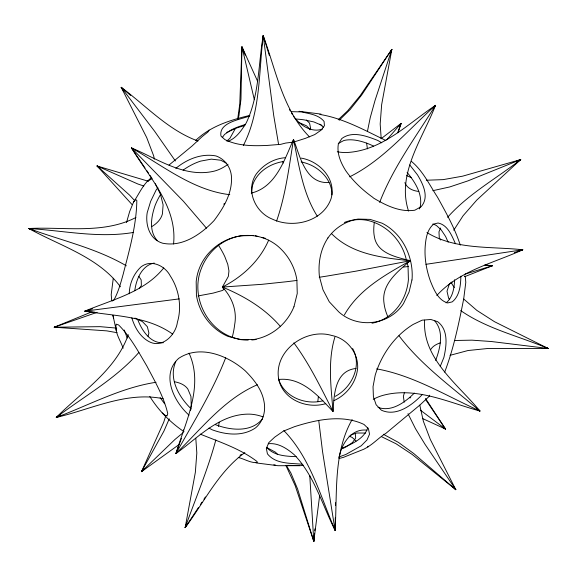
<?xml version="1.0" encoding="UTF-8"?>
<svg xmlns="http://www.w3.org/2000/svg" width="577" height="577" viewBox="0 0 577 577"><rect width="100%" height="100%" fill="white"/><g stroke="black" fill="none" stroke-linecap="round" stroke-linejoin="round"><path stroke-width="0.87" d="M257.566 81.177L241.943 46.802L240.962 99.172L238.943 115.66L238.02 118.912M268.262 443.735C278.309 442.638 287.223 448.661 294.465 454.936C314.508 475.946 322.197 504.868 335.057 530.198L335.287 517.771M335.518 505.344L335.569 502.682M293.448 141.228L293.513 139.439C300.026 156.05 305.435 184.113 328.977 182.52M245.29 55.103L241.943 46.802L239.765 104.127L237.71 119.021M283.855 430.586C310.404 457.994 320.343 496.097 335.057 530.198C337.422 493.782 333.145 454.445 351.256 421.138A49.334 41.876 -57.5 0 1 352.15 419.609M183.508 429.858L183.609 431.019M173.554 244.006C177.485 207.006 149.162 177.254 131.506 147.957C157.622 158.704 184.618 178.286 214.377 171.102A49.334 37.317 -73.2 0 0 228.074 164.229M460.872 276.181C460.691 285.081 459.732 295.886 452.245 301.865L447.723 302.954C438.455 300.408 434.178 290.346 430.86 282.211L430.622 281.684C425.992 269.026 423.843 255.359 425.653 241.943C426.446 235.257 428.365 228.506 433.702 224.064L438.051 223.003C447.766 224.864 451.87 235.791 455.455 243.761M454.618 279.78C454.229 288.01 452.858 297.4 446.071 302.889M113.272 278.28L111.21 294.587L111.628 299.679L112.255 301.107M134.773 290.758C136.186 279.484 141.791 265.391 154.21 263.062M129.241 293.765C129.486 283.725 133.561 273.866 140.939 266.963C150.972 258.936 165.029 265.687 170.323 276.008C179.05 289.322 182.022 306.892 177.399 322.233C175.79 334.819 162.368 348.796 149.082 341.634C140.074 336.889 134.665 327.354 131.816 317.884M309.474 136.886C282.658 109.63 275.957 70.185 263.206 35.651C258.756 72.334 260.703 111.621 243.379 145.404M285.86 465.351L295.208 485.711L313.794 541.349L314.53 533.307M314.768 530.624L314.934 528.835M317.848 401.34L318.367 396.695M269.308 55.378L263.206 35.651C258.258 64.783 259.246 95.746 246.228 122.937C241.626 130.251 236.339 138.292 227.879 141.379M286.257 465.286L290.851 472.945L297.609 489.029L313.794 541.349L319.665 495.47M218.575 426.49L219.13 422.22M251.37 193.692L252.387 185.881A40.426 33.221 1.9 0 1 283.668 161.459M331.934 194.889C332.201 181.712 322.456 170.561 311.01 165.145A40.426 33.221 1.9 0 0 301.165 161.921M293.231 141.192L293.513 139.439C299.03 165.613 302.737 193.136 317.307 216.224M411.935 279.96L412.108 278.864C413.485 256.599 402.378 233.454 382.068 223.198L370.131 219.397L358.05 219.072C345.868 221.005 334.985 227.893 327.916 237.976C320.394 249.423 317.992 263.09 319.42 276.599L322.99 289.813L329.272 301.785L338.735 311.854C357.754 329.099 389.453 325.313 403.482 303.589L409.071 291.991L411.956 280.004M190.381 410.312L191.254 406.042L190.944 396.413L187.886 389.136A49.334 24.595 -24.9 0 0 174.47 381.765M367.39 131.614L370.239 117.65L375.043 100.412L391.833 49.384L360.034 95.869L347.671 110.827L338.252 119.684M334.869 337.105C327.57 361.346 331.032 386.835 333.044 411.56C318.72 396.32 301.735 376.759 278.431 379.515M215.834 439.934C207.814 469.873 195.553 498.463 185.167 527.616C204.208 502.214 218.524 471.604 244.85 452.62M151.275 177.853C143.125 183.847 139.259 193.764 133.626 201.9L129.645 211.593L126.486 222.621M293.967 306.726L297.256 293.433L296.866 279.744C294.667 266.235 287.476 253.995 276.866 245.384C245.961 221.424 199.786 243.357 196.18 281.749L196.432 295.438C199.368 313.304 211.319 329.251 228.045 336.42L241.013 339.709L254.219 339.442C272.2 336.377 287.115 323.488 293.945 306.762L293.945 306.762M148.065 336.304L148.895 332.987L147.359 326.705L142.432 321.605L134.867 318.057M404.491 392.324L403.373 396.399L404.232 402.14M338.98 458.088C341.216 444.398 351.177 428.105 366.979 430.19M429.677 395.195L429.18 396.341L420.063 404.903L385.934 433.32C379.392 437.243 374.293 443.013 367.794 446.915L368.047 446.237M276.563 221.114C285.759 194.737 289.055 166.868 293.513 139.439C284.418 159.779 275.943 187.049 251.348 193.093M165.924 415.339L163.731 422.176L141.509 471.654L179.166 444.478M263.134 416.919A49.334 36.034 51.9 0 0 249.69 414.142C219.88 413.558 198.257 437.568 175.913 453.601C185.412 421.931 204.128 386.301 189.061 353.167M398.043 132.696L401.087 123.399L381.159 138.66M186.003 525.063L185.167 527.616L198.517 507.421M175.79 361.584C168.203 378.606 179.05 397.286 191.333 409.006M451.481 283.581L452.015 282.023M257.385 384.736C224.064 399.053 201.258 429.036 175.913 453.601L181.445 438.347M397.704 132.717L401.087 123.399L399.212 125.31M435.621 360.459C440.309 348.198 444.29 331.443 434.575 320.718M390.903 51.88L391.833 49.384L361.678 95.003L350.152 109.522L339.218 120.218M128.289 334.71C115.768 370.384 81.797 391.797 56.294 417.423C91.123 409.353 126.536 391.127 163.14 398.729M440.251 366.366L443.879 357.466C446.54 345.738 448.697 329.957 437.647 321.692L430.846 319.485L422.155 320.163L413.19 324.411C394.718 335.67 381.419 354.617 375.201 375.194L373.031 386.684L373.413 396.81L376.132 404.744L381.325 410.168C396.522 417.128 412.411 404.939 422.465 394.372M175.819 168.383C186.89 159.187 201.46 153.172 215.978 155.941C224.597 158.949 230.439 166.789 231.391 175.79C232.776 192.552 223.746 207.67 214.067 220.573C200.94 234.363 182.296 247.483 162.252 243.126L162.072 243.018C149.472 239.123 145.238 224.547 147.2 212.682L150.64 201.387L156.093 190.093L157.903 187.648M379.644 202.412C393.139 167.373 415.765 136.98 435.491 105.346C408.062 123.766 382.039 150.619 347.037 152.508A49.334 43.16 47.5 0 1 337.264 151.78M367.83 427.773C363.993 439.054 351.638 444.03 341.555 448.452M186.241 525.135L185.167 527.616L195.343 472.383L196.822 453.024L195.798 438.253M390.759 51.865L391.833 49.384L381.657 104.617L380.178 123.976L381.202 138.747M440.619 228.002L438.967 231.817L439.299 238.142L440.778 240.025M169.241 418.844L163.947 431.055L141.509 471.654L144.091 469.195M349.612 176.843C383.337 160.053 407.91 130.099 435.491 105.346C422.833 138.3 396.233 173.944 408.545 211.067M444.694 372.1C453.702 348.429 458.83 323.509 463.728 298.72L465.79 282.413L465.372 277.321L464.745 275.893M268.68 240.119C259.664 260.984 242.427 276.845 222.397 287.065L223.926 289.43L222.426 290.491L213.158 293.109L198.012 295.943M309.95 129.839L310.642 128.534L309.582 123.153L306.322 120.002M434.192 107.69L435.491 105.346L432.909 107.827M235.265 128.693L229.927 138.285L226.754 141.076M177.089 452.253L175.913 453.601C193.079 422.984 211.665 392.944 224.713 360.236A49.334 11.439 -68 0 0 225.679 357.762M400.207 124.949L401.087 123.399L386.943 139.612M147.943 180.514L147.236 181.625L151.729 178.776M183.089 432.685L174.997 439.429L141.509 471.654L142.973 469.375M453.753 230.194L463.093 215.748L476.818 200.031L520.706 159.577L462.646 176.165L443.172 179.627L426.324 180.233M139.41 288.471L141.365 285.471L141.185 279.932L138.819 276.282M200.493 504.435L201.972 502.192M203.948 499.199L205.434 496.956M344.382 314.934C358.887 289.308 385.501 274.674 410.269 260.732C396.147 257.032 376.485 253.426 374.228 235.777A49.334 18.81 -64.3 0 1 374.343 222.26M175.913 453.601L176.93 452.116M400.07 124.884L401.087 123.399M222.239 137.658L224.518 134.448L231.024 130.056A52.442 16.502 -5.7 0 1 245.16 124.56M249.863 115.414C230.31 120.002 210.244 126.284 195.567 140.543M447.593 217.305C468.351 193.966 496.263 178.596 520.706 159.577L467.94 180.875L449.743 186.948L432.837 190.691M113.705 300.408C118.372 292.15 120.845 282.55 123.413 273.368L123.464 273.051C129.609 249.3 136.46 225.124 136.828 200.515L135.746 199.577L133.626 201.9M141.509 471.654L142.634 470.248M434.366 106.752L435.491 105.346M262.578 418.729C251.435 432.786 230.36 430.392 215.365 424.65M138.913 352.396C115.688 378.981 84.054 396.211 56.294 417.423L60.419 415.757M450.457 283.062L449.238 284.389L447.002 291.205L448.61 298.186L449.699 299.614M163.774 267.887C144.315 292.308 112.255 299.564 84.862 311.154C114.484 316.124 147.25 315.915 172.703 334.133M436.796 295.518C459.169 270.736 493.508 263.134 522.762 249.776C490.832 246.256 455.563 250.029 426.944 232.574M414.336 393.081C405.205 402.219 391.48 412.346 378.036 407.348M169.025 165.051L192.184 145.909L202.188 136.576L207.857 132.09L209.054 130.063M156.05 382.284C120.939 387.629 89.197 405.09 56.294 417.423L60.614 414.3M516.343 162.685L520.706 159.577L516.566 161.271M335.23 396.356C351.718 387.665 362.443 365.825 352.634 348.53M327.419 238.315L327.916 237.976M345.976 446.944L352.482 442.552L355.67 438.058L355.324 433.767M239.996 455.311L241.474 454.33M224.77 203.4L223.826 204.02L224.179 204.547M56.294 417.423L58.659 416.111M518.341 160.889L520.706 159.577M368.133 446.836L363.943 449.166L343.402 457.373L339.125 458.484M338.237 143.485L343.726 140.579A52.442 25.179 38.7 0 1 373.564 146.089M135.934 217.493C102.995 234.442 64.278 226.646 28.85 228.521C60.123 245.932 98.148 256.866 120.434 286.769M450.024 355.338L468.005 350.527L487.688 348.501L548.15 348.479L494.496 321.699L476.84 310.383L463.764 299.074M334.04 400.568C347.008 394.74 356.536 382.046 357.668 367.751C358.209 352.504 346.719 338.266 331.739 335.475C305.168 327.484 272.337 351.891 279.03 380.697C284.259 400.25 307.418 409.143 325.753 403.662M226.703 132.393L237.032 127.849L244.85 125.461M91.656 311.919L54.238 327.224L106.745 330.866L117.124 332.698M464.608 276.686L492.138 265.846L485.069 264.843M97.16 312.301L54.238 327.224L100.131 326.661L116.691 328.111M514.345 252.704L522.762 249.776L519.163 249.819M350.809 435.044L356.723 433.01L365.659 433.046M338.858 457.006L345.854 454.467L361.224 445.79L367.037 439.898L369.518 434.171L368.443 428.725L363.993 424.448C342.19 414.113 316.614 419.688 294.587 426.648L283.394 431.127L274.71 437.135L268.81 442.617L266.358 448.466L267.418 453.847C275.467 463.915 289.466 463.093 300.999 464.139L302.06 464.175M293.736 142.057L305.32 138.379L314.725 134.585L321.223 130.07L324.425 125.721L324.079 121.466C318.713 114.672 309.359 113.792 301.533 111.902L291.262 111.671M322.384 129.118C311.118 133.02 300.004 125.029 293.498 116.309M408.61 261.251L410.269 260.732C397.546 271.659 380.921 284.497 384.073 303.538A49.334 20.887 49.5 0 0 387.737 316.521M92.45 308.832L84.862 311.154L90.228 311.703M465.156 274.097L492.138 265.846L484.983 265.117M249.646 115.977C240.977 119.446 218.503 122.252 220.955 135.999L224.792 139.54C237.818 146.068 252.769 146.039 267.007 145.447L280.653 144.358L285.723 143.053L292.842 142.166M355.995 368.472C334.689 370.751 334.025 395.158 333.044 411.56C321.057 388.083 309.618 364.116 293.859 342.853M319.817 114.448C343.091 118.155 364.801 130.366 385.948 140.521M133.381 232.444C98.71 238.438 63.52 230.569 28.85 228.521L34.743 230.742M520.101 250.216L522.762 249.776L425.956 264.316M322.882 400.784C305.522 405.364 284.007 397.019 278.496 378.966M179.231 298.886L84.862 311.154L86.651 310.96M454.604 340.495L472.008 340.163L491.279 341.512L548.15 348.479C518.99 336.153 486.966 328.868 460.691 310.577M303.581 465.264L300.076 465.711L277.963 465.704L256.015 462.913M285.593 157.694C274.125 158.35 263.509 164.596 256.577 173.627L256.311 173.944C245.232 189.977 255.164 212.451 272.423 219.159L272.459 219.188C293.138 228.86 323.07 221.618 331.09 198.589C336.593 179.209 319.687 161.25 301.295 158.127M299.023 465.495L287.512 465.351M403.41 267.036L408.278 266.552M163.334 342.738C150.402 343.618 141.964 330.549 137.831 319.896M253.613 235.539L241.099 235.784A52.442 50.819 -88.8 0 0 201.344 268.507C189.191 298.641 210.071 336.29 242.903 339.745A52.442 50.819 -88.8 0 0 248.204 340.077M409.533 397.741L410.716 397.777M296.152 456.631C285.99 456.313 273.952 455.7 266.805 447.514M545.481 348.227L548.15 348.479L544.775 347.347M92.017 311.883L94.693 312.157M275.467 465.098L273.815 464.824M229.769 194.68C192.884 190.345 162.793 165.599 131.506 147.957L145.029 168.044M126.334 265.809C96.135 248.146 61.4 240.551 28.85 228.521L30.624 228.737M299.037 111.296L320.985 114.087M376.658 368.862C413.579 375.497 446.144 395.815 479.898 410.997C458.124 384.426 422.184 358.721 424.629 320.148M148.181 181.2L97.102 166.003L132.126 204.655M28.85 228.521L30.603 228.925M546.397 348.075L548.15 348.479M255.222 235.741L257.796 236.397M262.088 237.493L265.521 238.373M198.005 141.026C168.181 130.229 146.154 105.843 121.192 87.315L146.695 137.55L153.626 155.732L154.384 159.137M476.573 408.011L479.898 410.997C448.437 402.508 415.577 386.186 382.349 395.548A49.334 41.876 -57.5 0 0 373.232 399.327M200.161 434.099C219.512 441.91 240.393 448.733 257.039 461.513L257.183 462.552C250.649 463.208 244.497 458.903 238.272 457.482M143.824 186.032L137.889 184.005L97.102 166.003L129.681 195.221L134.434 200.37M383.337 434.257L398.527 442.458L413.774 453.544L455.808 489.685L430.305 439.45L423.374 421.268L419.775 405.104M298.836 122.519L306.459 125.793L310.195 129.486M349.042 436.075L352.208 437.46L356.045 441.001M406.662 175.61L411.307 177.651M477.446 409.915L479.898 410.997C451.935 387.145 421.398 365.392 399.024 335.8M422.703 418.599L445.494 429.043L425.545 398.491M99.864 168.296L97.102 166.003L99.511 167.164M381.447 436.645L396.046 443.763L412.122 454.409L455.808 489.685L425.011 444.297L415.418 428.56L407.997 413.68M411.567 161.517C422.963 170.929 429.526 184.965 437.503 197.175C446.05 212.668 454.842 228.254 460.295 245.153M226.112 163.082L220.767 160.226L211.348 159.137L200.738 161.091A52.442 32.348 -48.2 0 0 183.089 170.128M267 447.651L275.546 452.253L277.386 454.2M208.953 428.084L212.3 429.836C226.148 434.935 242.845 436.645 255.597 427.824C263.328 421.354 266.019 410.795 263.941 401.203C261.641 389.107 253.815 379.442 245.369 370.953C228.232 355.677 200.233 344.303 179.05 358.129L178.856 358.216C160.406 374.466 173.944 401.78 189.032 415.159M381.758 142.8L377.769 140.442C366.835 136.215 352.403 130.51 341.772 138.567L338.338 144.091C336.766 153.345 340.618 162.433 345.428 170.186L345.5 170.345C352.828 180.868 362.226 189.783 372.634 197.233L373.607 198.106C385.941 205.47 400.07 212.415 414.82 210.208L421.087 206.746C429.591 197.262 423.049 184.07 417.503 174.889L409.778 164.979M442.451 427.196L445.494 429.043L425.458 399.284M319.752 124.178L322.024 125.591M97.102 166.003L98.617 166.977M478.383 410.023L479.898 410.997M184.02 431.69C170.345 422.436 158.48 410.478 149.796 396.406M206.415 228.232A49.334 9.362 50.5 0 0 205.333 226.848L183.421 201.272L131.506 147.957L132.941 149.039M420.373 410.153L445.494 429.043L444.24 427.766M130.683 95.479L121.192 87.315L123.211 90.293M131.506 147.957L132.84 149.154M444.16 427.846L445.494 429.043M162.216 412.916L164.705 415.123L167.085 415.887L167.734 413.536C163.818 396.608 154.838 381.303 146.839 365.998C138.379 351.739 130.424 336.701 118.588 324.945L116.215 324.173C114.434 332.482 120.615 340.567 123.125 348.219M323.336 127.322L320.949 124.978L313.83 121.927L303.949 119.836A52.442 16.502 -5.7 0 0 295.554 119.006M331.58 233.678C352.143 254.479 382.71 257.847 410.269 260.732L356.096 271.132L326.986 276.066A49.334 2.077 -8.3 0 1 319.247 277.263M280.61 326.719C265.11 308.529 244.28 296.095 222.397 287.065L228.341 276.39L228.954 270.959L227.792 264.403L224.842 256.715A49.334 9.362 50.5 0 0 218.445 245.175M122.923 89.392L121.192 87.315L154.658 131.304L175.372 160.969M454.077 487.608L455.808 489.685L453.645 486.844M454.387 287.469L453.298 286.091A49.334 48.944 62.3 0 1 451.07 282.24M164.654 403.806L160.117 397.647M157.269 240.595C148.65 230.995 151.253 216.541 155.126 205.405A52.442 32.348 -48.2 0 1 160.521 194.564M407.102 172.386C414.899 181.878 422.681 193.764 420.272 206.616A52.442 25.179 38.7 0 1 419.299 208.968M146.536 170.273L148.541 173.251M150.042 175.48L152.047 178.459M289.365 109.414L290.281 110.95M291.666 113.251L292.582 114.78M155.292 183.695L160.5 194.341L163.118 204.9L162.418 213.865A49.334 27.956 9.2 0 1 151.838 226.545M448.156 242.189L445.639 236.548L441.268 229.956L436.594 225.679A40.426 17.014 80.6 0 0 432.692 224.1M127.236 338.05L124.206 330.022M282.752 161.43L283.228 163.031M406.129 258.965C401.679 239.967 385.833 224.071 366.59 220.205A52.442 46.384 77.2 0 0 354.408 219.902M407.182 262.924L408.026 266.091L408.408 279.708A52.442 46.384 77.2 0 1 372.028 323.207M254.334 99.684L241.943 46.802M334.249 526.707L335.057 530.198L322.529 451.459L318.771 420.712M116.316 330.657L112.933 315.316L113.64 318.547M334.718 528.431L335.057 530.198M278.633 144.661L273.707 115.45L263.206 35.651L263.379 38.334M366.604 143.125L367.419 148.888M313.455 538.702L313.794 541.349L309.762 475.498M263.206 35.651L263.473 38.334M313.527 538.666L313.794 541.349M256.166 339.485A52.442 50.819 -88.8 0 1 251.767 339.968M345.298 447.29A52.442 16.502 -5.7 0 1 342.385 448.668M344.325 222.47A52.442 46.384 77.2 0 1 353.55 220.017M430.882 349.33A49.334 20.988 15.6 0 1 440.489 342.817M232.192 337.523A49.334 11.439 -68 0 0 234.688 324.483C237.241 310.585 231.932 297.162 222.397 287.065L261.98 284.324L286.646 281.72A49.334 2.077 -8.3 0 0 296.953 280.422M418.83 191.449A49.334 24.342 -33.2 0 1 404.866 182.62M56.899 326.784L54.238 327.224L56.871 326.82M492.138 265.846L490.371 266.062L492.138 265.846"/></g></svg>
